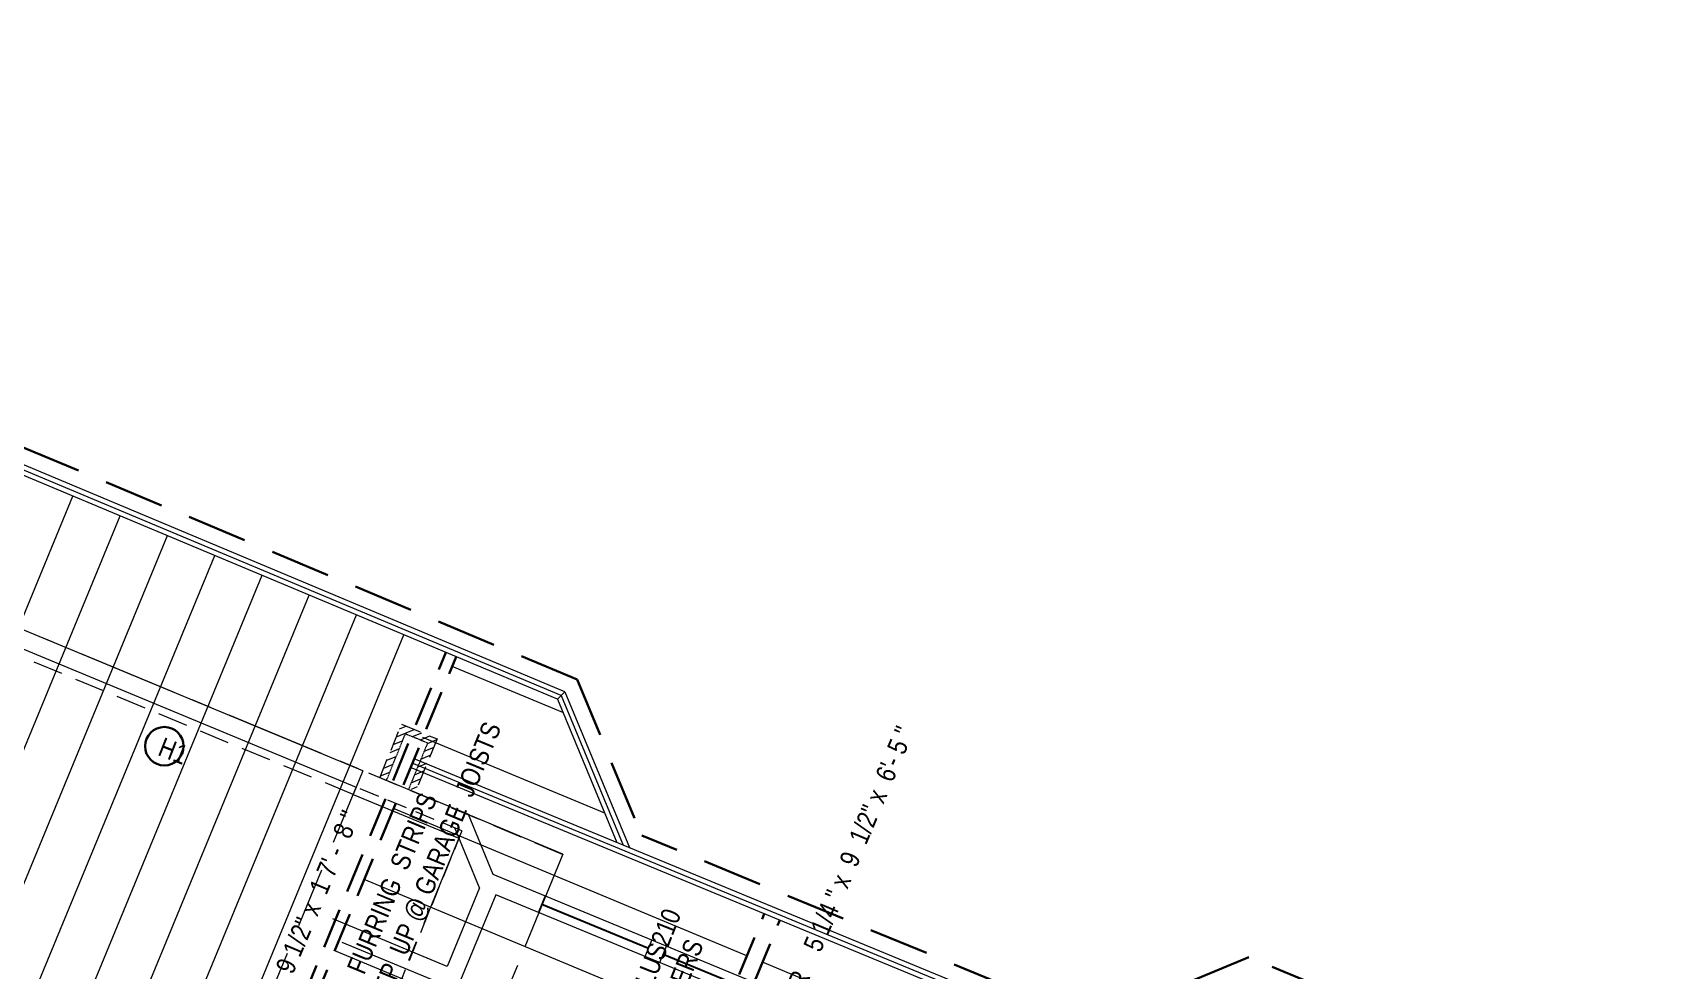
# Model space of a CAD drawing. Header units: inches. Extents: x 2775 to 14269, y 3377 to 7295.
# Drawn here: x 12428 to 12936, y 4066 to 4359 of the extents above; entities that cross this region are included whole.
import ezdxf

# ---------------------------------------------------------------- set-up
doc = ezdxf.new("R2010")
doc.units = ezdxf.units.IN
doc.header["$LTSCALE"] = 0.5
doc.header["$MEASUREMENT"] = 0
doc.linetypes.add('CENTER', pattern=[2, 1.25, -0.25, 0.25, -0.25])
doc.linetypes.add('HIDDEN', pattern=[0.375, 0.25, -0.125])
for name, color, linetype, lineweight in [('DOORS', 7, 'CONTINUOUS', 9), ('FOUNDATION', 7, 'CONTINUOUS', 30), ('GRID', 1, 'CENTER', 20), ('MASONRY', 16, 'HIDDEN', 30), ('ROOF BEAMS', 3, 'HIDDEN', 30), ('ROOF FRAMING', 6, 'HIDDEN', 20), ('ROOFLINE', 7, 'HIDDEN', 30), ('WALLS', 7, 'HIDDEN', 9), ('WINDOWS', 5, 'HIDDEN', 9)]:
    doc.layers.add(name, color=color, linetype=linetype, lineweight=lineweight)
doc.layers.add('ROOF FRAMING TEXT', color=7, linetype='CONTINUOUS')
doc.layers.add('TEXT100', color=1, linetype='CONTINUOUS')
doc.styles.add('ARCHENTLTD', font='technical.ttf', dxfattribs={"height": 6})

msp = doc.modelspace()

# ---------------------------------------------------------------- hatches: boundary and pattern name
at = {"layer": 'MASONRY', "lineweight": 9, "ltscale": 75}
h = msp.add_hatch(dxfattribs=at)
h.set_pattern_fill('ANSI31', color=256, scale=15, angle=22.5, style=0)
h.set_pattern_definition([(202.555994, (5591.6893, 15984.6607), (-0.719224, 1.73157207), [])])
h.paths.add_polyline_path([(12538.57926, 4126.53528), (12536.15025, 4126.53409), (12542.94264, 4143.25639), (12554.04226, 4138.69361), (12547.17686, 4121.99252), (12545.45237, 4123.71532), (12551.10577, 4137.46804), (12544.17695, 4140.31631)])

# ---------------------------------------------------------------- linework, layer by layer
at = {"layer": 'DOORS', "linetype": 'Continuous', "ltscale": 150}
msp.add_line((12417.94427, 4169.62594), (12528.79859, 4123.67682), dxfattribs=at)
at = {"layer": 'DOORS', "linetype": 'HIDDEN', "lineweight": 9, "ltscale": 150}
msp.add_line((12528.7631, 4123.69153), (12492.0393, 4034.99338), dxfattribs=at)
at = {"layer": 'FOUNDATION', "lineweight": 20, "ltscale": 50}
msp.add_line((12530.90459, 4128.75765), (12420.05028, 4174.70676), dxfattribs=at)
at = {"layer": 'FOUNDATION', "linetype": 'HIDDEN', "lineweight": 9, "ltscale": 75}
msp.add_line((12527.84132, 4121.36736), (12416.987, 4167.31647), dxfattribs=at)
at = {"layer": 'FOUNDATION', "lineweight": 20, "ltscale": 75}
for p, q in [((12528.79859, 4123.67682), (12527.84132, 4121.36736)), ((12527.84132, 4121.36736), (12560.87985, 4107.66817))]:
    msp.add_line(p, q, dxfattribs=at)
at = {"layer": 'GRID', "ltscale": 50}
for p, q in [((12564.1625, 4114.97346), (12113.34731, 4301.83636)), ((12593.28666, 4102.71929), (12564.1625, 4114.97346))]:
    msp.add_line(p, q, dxfattribs=at)
at = {"layer": 'GRID', "linetype": 'CENTER', "lineweight": 9, "ltscale": 50}
for p, q in [((12561.82606, 4109.98694), (12489.7162, 3934.93539)), ((12593.28666, 4102.71929), (12567.90213, 4040.43853))]:
    msp.add_line(p, q, dxfattribs=at)
at = {"layer": 'ROOF BEAMS', "color": 3, "ltscale": 100}
for p, q in [((12475.90613, 3969.75856), (12556.81153, 4165.70907)), ((12479.13945, 3968.41854), (12560.03962, 4164.3564)), ((12626.90899, 4013.1561), (12656.21466, 4084.13358)), ((12631.76163, 4011.15251), (12661.06711, 4082.12954))]:
    msp.add_line(p, q, dxfattribs=at)
at = {"layer": 'ROOF FRAMING', "color": 3, "linetype": 'Continuous', "ltscale": 150}
for p, q in [((12592.76405, 4152.27021), (12115.84824, 4352.11286)), ((12593.91254, 4153.41532), (12115.85179, 4353.73774)), ((12591.61556, 4151.12509), (12115.84469, 4350.48798)), ((12593.35518, 4146.93901), (12558.78977, 4161.32929)), ((12593.91254, 4153.41532), (12614.13279, 4104.75897)), ((12591.61556, 4151.12509), (12610.21095, 4106.37868)), ((12592.76405, 4152.27021), (12612.17187, 4105.56883)), ((12606.41891, 4115.50352), (12549.63045, 4139.14569)), ((12758.84791, 4044.9923), (12546.8976, 4132.52679)), ((12754.9256, 4043.36642), (12545.75269, 4129.75386)), ((12756.88676, 4044.17936), (12546.32514, 4131.14033)), ((12650.80371, 4071.02843), (12540.47114, 4116.9621)), ((12641.6444, 4048.84484), (12531.31182, 4094.7785)), ((12632.48508, 4026.66124), (12522.15251, 4072.59491)), ((12698.4475, 4051.19336), (12655.65048, 4069.01062))]:
    msp.add_line(p, q, dxfattribs=at)
at = {"layer": 'ROOF FRAMING', "color": 3, "linetype": 'Continuous', "lineweight": 9, "ltscale": 150}
for p, q in [((12359.27277, 4018.08814), (12440.36946, 4214.50194)), ((12374.05348, 4011.96188), (12455.12647, 4208.31829)), ((12388.83438, 4005.83607), (12469.88349, 4202.13464)), ((12403.61518, 3999.71002), (12484.6405, 4195.95099)), ((12418.3959, 3993.58378), (12499.39752, 4189.76734)), ((12433.17652, 3987.45731), (12514.15453, 4183.58369)), ((12447.95743, 3981.33154), (12528.91155, 4177.40004)), ((12462.73819, 3975.20541), (12543.66856, 4171.21639))]:
    msp.add_line(p, q, dxfattribs=at)
at = {"layer": 'ROOF FRAMING', "color": 3, "linetype": 'Continuous', "ltscale": 25}
msp.add_line((12591.61556, 4151.12509), (12593.91254, 4153.41532), dxfattribs=at)
at = {"layer": 'ROOF FRAMING TEXT', "color": 3, "linetype": 'Continuous', "lineweight": 30, "ltscale": 75}
msp.add_circle((12468.91193, 4136.42273), 6, dxfattribs=at)
at = {"layer": 'ROOFLINE', "linetype": 'HIDDEN', "ltscale": 150}
for p, q in [((12597.74085, 4157.23237), (12115.86362, 4359.15401)), ((12597.74085, 4157.23237), (12617.95532, 4108.58992)), ((12758.84439, 4050.40339), (12617.95532, 4108.58992)), ((12807.50349, 4070.57365), (12758.84439, 4050.40339)), ((12935.99583, 4017.38413), (12807.50349, 4070.57365))]:
    msp.add_line(p, q, dxfattribs=at)
at = {"layer": 'WALLS', "ltscale": 50}
for p, q in [((12536.15025, 4126.53409), (12542.94275, 4143.25664)), ((12542.94264, 4143.25639), (12554.04226, 4138.69361)), ((12554.04226, 4138.69361), (12547.17686, 4121.99252))]:
    msp.add_line(p, q, dxfattribs=at)
at = {"layer": 'WALLS', "color": 4, "ltscale": 1.5}
for p, q in [((12538.23439, 4125.68623), (12544.17695, 4140.31631)), ((12544.17695, 4140.31631), (12551.10577, 4137.46804)), ((12551.10577, 4137.46804), (12545.08289, 4122.8165))]:
    msp.add_line(p, q, dxfattribs=at)
at = {"layer": 'WALLS', "color": 4, "ltscale": 75}
for p, q in [((12530.90459, 4128.75765), (12528.79859, 4123.67682)), ((12593.25075, 4102.63266), (12530.90476, 4128.75758)), ((12585.70775, 4084.52456), (12587.81074, 4089.60541)), ((12618.98174, 4070.78256), (12621.08473, 4075.86341)), ((12623.61532, 4068.90342), (12625.71831, 4073.98427))]:
    msp.add_line(p, q, dxfattribs=at)
at = {"layer": 'WALLS', "color": 4, "ltscale": 50}
for q in [(12528.79859, 4123.67682), (12538.67759, 4053.259)]:
    msp.add_line((12561.82606, 4109.98694), q, dxfattribs=at)
at = {"layer": 'WALLS', "color": 4, "linetype": 'Continuous', "ltscale": 75}
for p, q in [((12571.5696, 4096.36325), (12563.8157, 4115.11643)), ((12557.20238, 4067.71252), (12521.5187, 4082.50805)), ((12560.11322, 4060.36771), (12524.42954, 4075.16325))]:
    msp.add_line(p, q, dxfattribs=at)
at = {"layer": 'WALLS', "color": 4, "linetype": 'Continuous', "ltscale": 50}
for p, q in [((12567.34653, 4092.17859), (12559.60029, 4110.90874)), ((12788.94198, 4006.58947), (12571.5696, 4096.36325)), ((12788.98107, 4000.61528), (12572.42262, 4090.06036))]:
    msp.add_line(p, q, dxfattribs=at)
at = {"layer": 'WALLS', "color": 4, "linetype": 'Continuous', "lineweight": 9, "ltscale": 40}
for p, q in [((12567.34653, 4092.17859), (12557.20238, 4067.71252)), ((12572.42262, 4090.06036), (12560.11344, 4060.36763))]:
    msp.add_line(p, q, dxfattribs=at)
at = {"layer": 'WINDOWS', "linetype": 'Continuous', "lineweight": 25, "ltscale": 75}
for p, q in [((12586.78244, 4087.12103), (12620.04573, 4073.35317)), ((12624.69002, 4071.49989), (12657.9533, 4057.73204))]:
    msp.add_line(p, q, dxfattribs=at)

# ---------------------------------------------------------------- texts
at = {"layer": 'ROOF FRAMING TEXT', "color": 7, "linetype": 'Continuous', "lineweight": 5, "char_height": 6, "attachment_point": 5, "style": 'ARCHENTLTD'}
for s, insert, rotation in [('NOTE: RIP  FROM  2x4\'S,  FURRING  STRIPS\\PTO GET 1/4"/ Ft  PITCH  FROM  STEP  UP @ GARAGE  JOISTS\\P\\P{\\H0.6667x;  }', (12537.19751, 4048.79564), 67.4847222), ('(TYP)  LUS210\\PHANGERS\\P\\P  ', (12633.07377, 4058.01492), 68.5344444)]:
    msp.add_mtext(s, dxfattribs=dict(at, insert=insert, rotation=rotation))
at = {"layer": 'ROOF FRAMING TEXT', "color": 3, "linetype": 'Continuous', "lineweight": 5, "char_height": 6, "style": 'ARCHENTLTD'}
for s, insert, attachment_point, rotation in [('    H1\\P    \\P\\P{\\H0.6667x;  }', (12463.02261, 4123.29598), 5, 338.5344444), ('BM   G1 R   3 1/2" x  9 1/2" x  1 7\' -  8 " \\P\\P  ', (12524.50093, 4116.95485), 3, 67.0488889)]:
    msp.add_mtext(s, dxfattribs=dict(at, insert=insert, attachment_point=attachment_point, rotation=rotation))
at = {"layer": 'TEXT100', "color": 3, "linetype": 'Continuous', "lineweight": 5, "insert": (12697.52268, 4143.26992), "char_height": 6, "attachment_point": 3, "rotation": 67.0488889, "style": 'ARCHENTLTD'}
msp.add_mtext('BM   B 10R    5 1/4 " x  9  1/2" x  6\'- 5 "    \\P\\P  ', dxfattribs=at)

doc.saveas('drawing.dxf')
